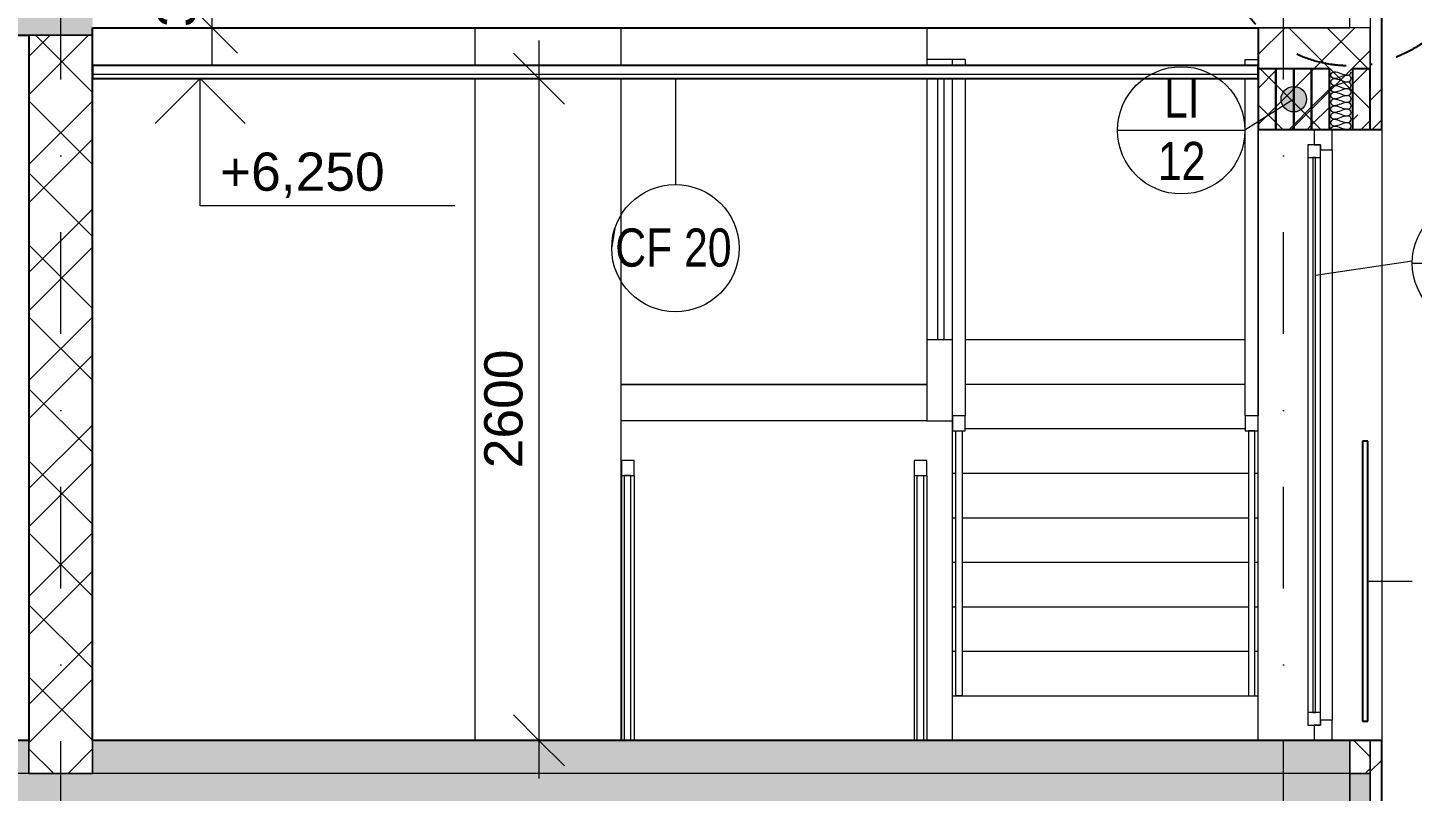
# Model space of a CAD drawing. Header units: millimetres. Extents: x -10201 to 171407, y -8645 to 72638.
# Drawn here: x 47032 to 52467, y 3450 to 6450 of the extents above; entities that cross this region are included whole.
import ezdxf

# ---------------------------------------------------------------- set-up
doc = ezdxf.new("R2010")
doc.units = ezdxf.units.MM
for name, pattern in [('HA_DashDot_10mm-S3mm', [1000, 400, -300, 0, -300]), ('HA_DashDot_4mm-S1mm', [400, 200, -100, 0, -100]), ('HA_Dot-S4mm', [400, 0, -400])]:
    doc.linetypes.add(name, pattern=pattern)
for name, color, linetype, lineweight in [('A-____-____-DIMS', 9, 'Continuous', 5), ('A-____-____-DIMS-100', 9, 'Continuous', 5), ('A-CLNG-____-IDEN', 9, 'Continuous', 9), ('A-CLNG-____-MCUT', 9, 'Continuous', 25), ('A-DETL-____-OTLN', 9, 'Continuous', 25), ('A-FLOR-____-MCUT', 9, 'Continuous', 25), ('A-FLOR-____-OTLN', 9, 'Continuous', 9), ('A-FLOR-____-OVHD', 9, 'HA_DashDot_4mm-S1mm', 25), ('A-FLOR-____-PATT', 9, 'Continuous', 25), ('A-FLOR-HRAL-IDEN', 9, 'Continuous', 9), ('A-FLOR-HRAL-MCUT', 9, 'Continuous', 25), ('A-FLOR-HRAL-OTLN', 9, 'Continuous', 9), ('A-FLOR-LEVL-OTLN', 9, 'Continuous', 9), ('A-GENM-____-IDEN', 9, 'Continuous', 9), ('A-GENM-____-MCUT', 9, 'Continuous', 25), ('A-GENM-____-OTLN', 9, 'Continuous', 9), ('A-GLAZ-____-IDEN', 9, 'Continuous', 9), ('A-GLAZ-____-MCUT', 9, 'Continuous', 5), ('A-GLAZ-____-OTLN', 9, 'Continuous', 5), ('A-WALL-____-MCUT', 9, 'Continuous', 25), ('A-WALL-____-OTLN', 9, 'Continuous', 9), ('A-WALL-____-PATT', 9, 'Continuous', 25), ('G-____-____-DIMS', 9, 'Continuous', 5), ('I-WALL-____-MCUT', 9, 'Continuous', 25), ('I-WALL-____-OTLN', 9, 'Continuous', 9), ('S-GRID-____-OTLN', 9, 'Continuous', 5), ('S-STRS-____-OTLN', 9, 'Continuous', 9)]:
    doc.layers.add(name, color=color, linetype=linetype, lineweight=lineweight)
doc.styles.add('Arial_1', font='arial.ttf', dxfattribs={"height": 150})
doc.styles.add('Arial_3', font='arial.ttf', dxfattribs={"width": 0.8, "height": 150})
doc.dimstyles.new('Inner_Dimensions', dxfattribs={"dimscale": 304.8, "dimtxt": 153.03891, "dimasz": 0.656168, "dimexe": 0.492126, "dimexo": 0.0625, "dimgap": 0.065617, "dimtad": 1, "dimdec": 0, "dimzin": 0, "dimdsep": 46, "dimtxsty": 'Arial_1', "dimblk1": 'OBLIQUE', "dimblk2": 'OBLIQUE', "dimsah": 1, "dimcen": 0.09, "dimdle": 0.492126, "dimazin": 0, "dimtfac": 1, "dimtdec": 4, "dimtix": 1, "dimtmove": 0, "dimatfit": 3, "dimfxl": 0.492126, "dimfxlon": 1, "dimtvp": 1, "dimtolj": 1, "dimtzin": 0, "dimlwd": 9, "dimlwe": 9, "dimarcsym": 2})
pattern_1 = [(45, (48505.64, 1865.4), (-176.777, 176.777), []), (45, (48576.35, 1865.4), (-176.777, 176.777), []), (45, (48717.77, 1865.4), (-106.066, 247.4874), [100, -50, 3.353, -46.647])]

# ---------------------------------------------------------------- blocks, each defined once
blk = doc.blocks.new('HA_WD_SinglePanel - 1000x2400-1670805-ŘEZ 2-2 OBJEKT B')
at = {"layer": 'A-GLAZ-____-MCUT', "color": 10}
for p, q in [((55722.7, 6050), (55722.7, 5990)), ((55792.7, 6050), (55722.7, 6050)), ((55792.7, 5970), (55792.7, 6050)), ((55747.7, 5990), (55697.7, 5990)), ((55697.7, 5990), (55697.7, 5940)), ((55722.7, 5990), (55747.7, 5990)), ((55747.7, 5940), (55747.7, 5990)), ((55747.7, 5990), (55747.7, 5970)), ((55697.7, 5940), (55747.7, 5940)), ((55727.7, 5940), (55717.7, 5940)), ((55717.7, 5940), (55717.7, 3760)), ((55727.7, 3760), (55727.7, 5940)), ((55747.7, 5970), (55792.7, 5970)), ((55747.7, 3760), (55697.7, 3760)), ((55697.7, 3760), (55697.7, 3710)), ((55717.7, 3760), (55727.7, 3760)), ((55747.7, 3710), (55747.7, 3760)), ((55697.7, 3710), (55747.7, 3710)), ((55722.7, 3710), (55722.7, 3650)), ((55747.7, 3710), (55722.7, 3710)), ((55792.7, 3730), (55747.7, 3730)), ((55747.7, 3730), (55747.7, 3710)), ((55792.7, 3650), (55792.7, 3730)), ((55722.7, 3650), (55792.7, 3650))]:
    blk.add_line(p, q, dxfattribs=at)
at = {"layer": 'A-GLAZ-____-OTLN', "color": 10}
for p, q in [((55697.7, 5940), (55697.7, 3760)), ((55747.7, 3760), (55747.7, 5940)), ((55792.7, 5970), (55792.7, 3730))]:
    blk.add_line(p, q, dxfattribs=at)
blk = doc.blocks.new('Railing - 25mm-1408427-ŘEZ 2-2 OBJEKT B')
at = {"layer": 'A-FLOR-HRAL-OTLN', "color": 250}
for p, q in [((54245.6, 2075), (54245.6, 3100)), ((54270.6, 2075), (54270.6, 3100))]:
    blk.add_line(p, q, dxfattribs=at)
blk = doc.blocks.new('Railing - 25mm-1408423-ŘEZ 2-2 OBJEKT B')
at = {"layer": 'A-FLOR-HRAL-OTLN', "color": 250}
for p, q in [((54164.8, 4691), (54189.8, 4691)), ((54164.8, 3650), (54164.8, 4691)), ((54189.8, 3650), (54189.8, 4691))]:
    blk.add_line(p, q, dxfattribs=at)
blk = doc.blocks.new('Railing - 25mm-1408421-ŘEZ 2-2 OBJEKT B')
at = {"layer": 'A-FLOR-HRAL-OTLN', "color": 250}
for p, q in [((55464.8, 1716), (55464.8, 675)), ((55489.8, 1716), (55464.8, 1716)), ((55489.8, 675), (55489.8, 1716)), ((55464.8, 675), (55489.8, 675))]:
    blk.add_line(p, q, dxfattribs=at)
blk = doc.blocks.new('Railing - Railing-1408376-ŘEZ 2-2 OBJEKT B')
for name in ['Railing - 25mm-1408423-ŘEZ 2-2 OBJEKT B', 'Railing - 25mm-1408427-ŘEZ 2-2 OBJEKT B']:
    blk.add_blockref(name, (0, 0))
at = {"extrusion": (0, 0, -1), "zscale": -1.000000000000001}
blk.add_blockref('Railing - 25mm-1408421-ŘEZ 2-2 OBJEKT B', (-109805.4, 0), dxfattribs=at)
blk = doc.blocks.new('Top Rail Type - Top Rail_Internal_-1408404-ŘEZ 2-2 OBJEKT B')
at = {"layer": 'A-FLOR-HRAL-OTLN', "color": 250}
for p, q in [((54202.3, 4750), (54152.3, 4750)), ((54152.3, 4750), (54152.3, 4691)), ((54202.3, 4691), (54202.3, 4750)), ((54152.3, 4691), (54202.3, 4691)), ((54152.3, 4691), (54152.3, 3650)), ((54202.3, 4691), (54202.3, 3650)), ((54228.1, 3175), (54202.7, 3175)), ((54303.1, 3175), (54228.1, 3175)), ((54303.1, 3152), (54303.1, 3175)), ((54353.1, 3175), (54303.1, 3175)), ((54353.1, 3175), (54353.1, 3152)), ((54303.1, 1775), (54303.1, 3100)), ((54353.1, 3100), (54353.1, 1775)), ((54303.1, 1775), (54303.1, 1716)), ((54353.1, 1775), (54303.1, 1775)), ((54353.1, 1716), (54353.1, 1775)), ((54303.1, 1716), (54353.1, 1716))]:
    blk.add_line(p, q, dxfattribs=at)
blk = doc.blocks.new('Railing - Railing-1408460-ŘEZ 2-2 OBJEKT B')
blk.add_blockref('Railing - 25mm-1408421-ŘEZ 2-2 OBJEKT B', (0, 3150))
blk = doc.blocks.new('Railing - 25mm-V44-ŘEZ 2-2 OBJEKT B')
at = {"layer": 'A-FLOR-HRAL-OTLN', "color": 250}
for p, q in [((55354.8, 7850), (55354.8, 6800)), ((55379.8, 6800), (55379.8, 7850))]:
    blk.add_line(p, q, dxfattribs=at)
blk = doc.blocks.new('Railing - 25mm-1408449-ŘEZ 2-2 OBJEKT B')
at = {"layer": 'A-FLOR-HRAL-OTLN', "color": 250}
for p, q in [((54164.8, 6800), (54164.8, 6815.9)), ((54189.8, 6800), (54189.8, 6815.9))]:
    blk.add_line(p, q, dxfattribs=at)
blk = doc.blocks.new('Railing - 25mm-2075582-ŘEZ 2-2 OBJEKT B')
at = {"layer": 'A-FLOR-HRAL-OTLN', "color": 250}
for p, q in [((54164.8, 6815.9), (54164.8, 7850)), ((54189.8, 6815.9), (54189.8, 7850)), ((54189.8, 6815.9), (54164.8, 6815.9))]:
    blk.add_line(p, q, dxfattribs=at)
blk = doc.blocks.new('Railing - 25mm-V45-ŘEZ 2-2 OBJEKT B')
at = {"layer": 'A-FLOR-HRAL-OTLN', "color": 250}
blk.add_line((55477.7, 7850), (55477.7, 6800), dxfattribs=at)
blk = doc.blocks.new('Railing - Railing-1408464-ŘEZ 2-2 OBJEKT B')
for name, p in [('Railing - 25mm-2075582-ŘEZ 2-2 OBJEKT B', (0, 0)), ('Railing - 25mm-V44-ŘEZ 2-2 OBJEKT B', (-1120, 0)), ('Railing - 25mm-V44-ŘEZ 2-2 OBJEKT B', (-980, 0)), ('Railing - 25mm-V44-ŘEZ 2-2 OBJEKT B', (-840, 0)), ('Railing - 25mm-V44-ŘEZ 2-2 OBJEKT B', (-700, 0)), ('Railing - 25mm-V44-ŘEZ 2-2 OBJEKT B', (-560, 0)), ('Railing - 25mm-V44-ŘEZ 2-2 OBJEKT B', (-420, 0)), ('Railing - 25mm-V44-ŘEZ 2-2 OBJEKT B', (-280, 0)), ('Railing - 25mm-V44-ŘEZ 2-2 OBJEKT B', (-140, 0)), ('Railing - 25mm-V44-ŘEZ 2-2 OBJEKT B', (0, 0)), ('Railing - 25mm-V45-ŘEZ 2-2 OBJEKT B', (0, 0)), ('Railing - 25mm-1408449-ŘEZ 2-2 OBJEKT B', (0, 0)), ('Railing - 25mm-1408427-ŘEZ 2-2 OBJEKT B', (0, 3150))]:
    blk.add_blockref(name, p)
at = {"extrusion": (0, 0, -1), "zscale": -1.000000000000001}
blk.add_blockref('Railing - 25mm-1408421-ŘEZ 2-2 OBJEKT B', (-109805.4, 3150), dxfattribs=at)
blk = doc.blocks.new('Top Rail Type - Top Rail_Internal_-1408476-ŘEZ 2-2 OBJEKT B')
at = {"layer": 'A-FLOR-HRAL-OTLN', "color": 250}
for p, q in [((55452.3, 6325), (55502.3, 6325)), ((55452.3, 6302), (55452.3, 6325)), ((55502.3, 6325), (55502.3, 6302)), ((55452.3, 4925), (55452.3, 6250)), ((55502.3, 6250), (55502.3, 4925)), ((55452.3, 4925), (55452.3, 4866)), ((55502.3, 4925), (55452.3, 4925)), ((55502.3, 4866), (55502.3, 4925)), ((55452.3, 4866), (55502.3, 4866))]:
    blk.add_line(p, q, dxfattribs=at)
blk = doc.blocks.new('Top Rail Type - Top Rail_Internal_-1408492-ŘEZ 2-2 OBJEKT B')
at = {"layer": 'A-FLOR-HRAL-OTLN', "color": 250}
for p, q in [((54152.3, 7850), (54152.3, 7900)), ((54277.3, 7900), (54152.3, 7900)), ((55502.7, 7900), (54277.3, 7900)), ((54152.3, 7850), (54152.3, 7825.7)), ((54277.3, 7850), (54152.3, 7850)), ((54202.3, 7850), (54202.3, 7825.7)), ((55502.7, 7850), (54277.3, 7850)), ((54164.8, 7825.7), (54152.3, 7825.7)), ((54152.3, 7825.7), (54152.3, 6800)), ((54202.3, 7825.7), (54189.8, 7825.7)), ((54202.3, 7825.7), (54202.3, 6800)), ((54228.1, 6325), (54202.7, 6325)), ((54303.1, 6325), (54228.1, 6325)), ((54303.1, 6302), (54303.1, 6325)), ((54353.1, 6325), (54303.1, 6325)), ((54353.1, 6325), (54353.1, 6302)), ((54303.1, 4925), (54303.1, 6250)), ((54353.1, 6250), (54353.1, 4925)), ((54303.1, 4925), (54303.1, 4866)), ((54353.1, 4925), (54303.1, 4925)), ((54353.1, 4866), (54353.1, 4925)), ((54303.1, 4866), (54353.1, 4866))]:
    blk.add_line(p, q, dxfattribs=at)
blk = doc.blocks.new('Railing - Railing-1636953-ŘEZ 2-2 OBJEKT B')
at = {"layer": 'A-FLOR-HRAL-MCUT', "color": 50}
for p, q in [((55932.7, 4825), (55912.7, 4825)), ((55912.7, 4825), (55912.7, 3725)), ((55932.7, 3725), (55932.7, 4825)), ((55912.7, 3725), (55932.7, 3725))]:
    blk.add_line(p, q, dxfattribs=at)
blk = doc.blocks.new('Railing - Railing-1876169-ŘEZ 2-2 OBJEKT B')
at = {"extrusion": (0, 0, -1), "zscale": -1.000000000000001}
blk.add_blockref('Railing - 25mm-1408423-ŘEZ 2-2 OBJEKT B', (-107205.4, 0), dxfattribs=at)
blk = doc.blocks.new('Top Rail Type - Top Rail_Internal_-1876342-ŘEZ 2-2 OBJEKT B')
at = {"layer": 'A-FLOR-HRAL-OTLN', "color": 250}
for p, q in [((53053.1, 4750), (53003.1, 4750)), ((53003.1, 4750), (53003.1, 4691)), ((53053.1, 4691), (53053.1, 4750)), ((53003.1, 4691), (53053.1, 4691)), ((53003.1, 4691), (53003.1, 3650)), ((53053.1, 4691), (53053.1, 3650))]:
    blk.add_line(p, q, dxfattribs=at)
blk = doc.blocks.new('TB_Porotherm KP7_1250mm - TB_Porotherm KP7_1250mm-V51-ŘEZ 2-2 OBJEKT B')
at = {"layer": 'A-GENM-____-OTLN', "lineweight": 5}
h = blk.add_hatch(dxfattribs=at)
h.set_pattern_fill('FP_26', color=256, style=0, pattern_type=2)
h.set_pattern_definition(pattern_1)
h.paths.add_polyline_path([(55572.7, 6050), (55572.7, 6288), (55502.7, 6288), (55502.7, 6050)])
at = {"layer": 'A-GENM-____-MCUT', "color": 50}
for p, q in [((55572.7, 6288), (55502.7, 6288)), ((55502.7, 6288), (55502.7, 6050)), ((55572.7, 6050), (55572.7, 6288)), ((55502.7, 6050), (55572.7, 6050))]:
    blk.add_line(p, q, dxfattribs=at)
blk = doc.blocks.new('TB_Porotherm KP7_1250mm - TB_Porotherm KP7_1250mm-V52-ŘEZ 2-2 OBJEKT B')
at = {"layer": 'A-GENM-____-OTLN', "lineweight": 5}
h = blk.add_hatch(dxfattribs=at)
h.set_pattern_fill('FP_26', color=256, style=0, pattern_type=2)
h.set_pattern_definition(pattern_1)
h.paths.add_polyline_path([(55642.7, 6050), (55642.7, 6288), (55572.7, 6288), (55572.7, 6050)])
at = {"layer": 'A-GENM-____-MCUT', "color": 50}
for p, q in [((55642.7, 6288), (55572.7, 6288)), ((55572.7, 6288), (55572.7, 6050)), ((55642.7, 6050), (55642.7, 6288)), ((55572.7, 6050), (55642.7, 6050))]:
    blk.add_line(p, q, dxfattribs=at)
blk = doc.blocks.new('TB_Porotherm KP7_1250mm - TB_Porotherm KP7_1250mm-V53-ŘEZ 2-2 OBJEKT B')
at = {"layer": 'A-GENM-____-OTLN', "lineweight": 5}
h = blk.add_hatch(dxfattribs=at)
h.set_pattern_fill('FP_26', color=256, style=0, pattern_type=2)
h.set_pattern_definition(pattern_1)
h.paths.add_polyline_path([(55712.7, 6050), (55712.7, 6288), (55642.7, 6288), (55642.7, 6050)])
at = {"layer": 'A-GENM-____-MCUT', "color": 50}
for p, q in [((55712.7, 6288), (55642.7, 6288)), ((55642.7, 6288), (55642.7, 6050)), ((55712.7, 6050), (55712.7, 6288)), ((55642.7, 6050), (55712.7, 6050))]:
    blk.add_line(p, q, dxfattribs=at)
blk = doc.blocks.new('TB_Porotherm KP7_1250mm - TB_Porotherm KP7_1250mm-V54-ŘEZ 2-2 OBJEKT B')
at = {"layer": 'A-GENM-____-OTLN', "lineweight": 5}
h = blk.add_hatch(dxfattribs=at)
h.set_pattern_fill('FP_26', color=256, style=0, pattern_type=2)
h.set_pattern_definition(pattern_1)
h.paths.add_polyline_path([(55782.7, 6050), (55782.7, 6288), (55712.7, 6288), (55712.7, 6050)])
at = {"layer": 'A-GENM-____-MCUT', "color": 50}
for p, q in [((55782.7, 6288), (55712.7, 6288)), ((55712.7, 6288), (55712.7, 6050)), ((55782.7, 6050), (55782.7, 6288)), ((55712.7, 6050), (55782.7, 6050))]:
    blk.add_line(p, q, dxfattribs=at)
blk = doc.blocks.new('TB_Porotherm KP7_1250mm - TB_Porotherm KP7_1250mm-V55-ŘEZ 2-2 OBJEKT B')
at = {"layer": 'A-GENM-____-OTLN', "lineweight": 5}
h = blk.add_hatch(dxfattribs=at)
h.set_pattern_fill('FP_26', color=256, style=0, pattern_type=2)
h.set_pattern_definition(pattern_1)
h.paths.add_polyline_path([(55942.7, 6050), (55942.7, 6288), (55872.7, 6288), (55872.7, 6050)])
at = {"layer": 'A-GENM-____-MCUT', "color": 50}
for p, q in [((55942.7, 6288), (55872.7, 6288)), ((55872.7, 6288), (55872.7, 6050)), ((55942.7, 6050), (55942.7, 6288)), ((55872.7, 6050), (55942.7, 6050))]:
    blk.add_line(p, q, dxfattribs=at)
blk = doc.blocks.new('185-01_OBJEKT B_Central_rvt-2-ŘEZ 2-2 OBJEKT B')
at = {"layer": 'A-FLOR-____-PATT', "lineweight": 9}
for points in [[(45691.6, 6420), (50927.7, 6420), (50927.7, 6670), (45691.6, 6670), (45691.6, 6489.5)], [(55502.7, 3300), (55862.7, 3300), (55862.7, 3520), (43692.7, 3520), (43692.7, 3300), (55038.5, 3300)]]:
    blk.add_hatch(color=254, dxfattribs=at).paths.add_polyline_path(points)
at = {"layer": 'A-FLOR-____-PATT', "lineweight": 5}
h = blk.add_hatch(color=7, dxfattribs=at)
h.paths.add_polyline_path([(50115.9, 3520), (50677.7, 3520), (50677.7, 3650), (43981.8, 3650), (43981.8, 3520), (49569, 3520)])
h.paths.add_polyline_path([(55862.7, 3520), (55862.7, 3650), (50927.7, 3650), (50927.7, 3520), (55038.5, 3520)])
h = blk.add_hatch(dxfattribs=at)
h.set_pattern_fill('FP_24', color=10, style=0, pattern_type=2)
h.set_pattern_definition([(0, (48505.64, 1865.4), (117.188, 67.658), [78.125, -156.25]), (120, (48505.64, 1865.4), (-117.18755, 67.6588), [78.125, -156.25]), (60, (48505.64, 1865.4), (-5e-05, 135.3159), [0, -156.25, 78.125, 0])])
h.paths.add_polyline_path([(55942.7, 3300), (55942.7, 3520), (55862.7, 3520), (55862.7, 3300)])
h.paths.add_polyline_path([(43692.7, 3300), (43692.7, 3520), (43612.7, 3520), (43612.7, 3300)])
at = {"layer": 'A-WALL-____-PATT', "lineweight": 5}
h = blk.add_hatch(dxfattribs=at)
h.set_pattern_fill('FP_25', color=10, style=0, pattern_type=2)
h.set_pattern_definition([(45, (48505.64, 1865.4), (-251.447, 251.447), []), (45, (48505.64, 2246.4), (-251.447, 251.447), [])])
h.paths.add_polyline_path([(55942.7, 2900), (55987.7, 2900), (55987.7, 3650), (55942.7, 3650), (55942.7, 3200.1)])
h.paths.add_polyline_path([(55942.7, 6050), (55987.7, 6050), (55987.7, 6800), (55942.7, 6800), (55942.7, 6325.3)])
h.paths.add_polyline_path([(55942.7, 9200), (55987.7, 9200), (55987.7, 11903.1), (55942.7, 11903.1), (55942.7, 9450.5)])
h = blk.add_hatch(dxfattribs=at)
h.set_pattern_fill('FP_23', color=10, style=0, pattern_type=2)
h.set_pattern_definition([(45, (48505.64, 1865.4), (-212.132, 212.132), []), (45, (48655.64, 1865.4), (-212.132, 212.132), []), (315, (48505.64, 1865.4), (141.421, 141.421), [])])
h.paths.add_polyline_path([(50677.7, 3520), (50927.7, 3520), (50927.7, 6420), (50677.7, 6420), (50677.7, 3650)])
h = blk.add_hatch(dxfattribs=at)
h.set_pattern_fill('FP_21', color=10, style=0, pattern_type=2)
h.set_pattern_definition([(45, (48505.64, 1865.4), (-212.132, 212.132), []), (45, (48655.64, 1865.4), (-212.132, 212.132), []), (315, (48505.64, 1865.4), (212.132, 212.132), []), (315, (48655.64, 1865.4), (212.132, 212.132), [])])
h.paths.add_polyline_path([(55862.7, 3520), (55942.7, 3520), (55942.7, 3650), (55862.7, 3650)])
h.paths.add_polyline_path([(55502.7, 6050), (55942.7, 6050), (55942.7, 6450), (55502.7, 6450), (55502.7, 6325.3)])
at = {"layer": 'A-CLNG-____-MCUT', "color": 50}
for p, q in [((55502.7, 6302), (50927.7, 6302)), ((50927.7, 6302), (50927.7, 6250)), ((55502.7, 6250), (55502.7, 6302)), ((50927.7, 6250), (55502.7, 6250))]:
    blk.add_line(p, q, dxfattribs=at)
at = {"layer": 'A-CLNG-____-MCUT', "color": 250, "lineweight": 9}
blk.add_line((55502.7, 6266), (50927.7, 6266), dxfattribs=at)
at = {"layer": 'A-FLOR-____-MCUT', "color": 50}
for p, q in [((45691.6, 6420), (50677.7, 6420)), ((50927.7, 6450), (55502.7, 6450)), ((50927.7, 6420), (50927.7, 6450)), ((50677.7, 3650), (50577.7, 3650)), ((55862.7, 3650), (50927.7, 3650))]:
    blk.add_line(p, q, dxfattribs=at)
at = {"layer": 'A-FLOR-____-MCUT', "color": 250, "lineweight": 9}
for p, q in [((50677.7, 6420), (50927.7, 6420)), ((55502.7, 6450), (55862.7, 6450)), ((50677.7, 3520), (50677.7, 3650)), ((50927.7, 3650), (50927.7, 3520)), ((55862.7, 3520), (55862.7, 3650)), ((50677.7, 3520), (43981.8, 3520)), ((50927.7, 3520), (50677.7, 3520)), ((55862.7, 3520), (50927.7, 3520))]:
    blk.add_line(p, q, dxfattribs=at)
at = {"layer": 'A-FLOR-____-OTLN', "color": 250}
for p, q in [((55862.7, 6450), (55862.7, 6670)), ((55862.7, 3300), (55862.7, 3520)), ((55942.7, 3520), (55862.7, 3520)), ((55862.7, 3520), (55862.7, 3300)), ((55942.7, 3300), (55942.7, 3520))]:
    blk.add_line(p, q, dxfattribs=at)
at = {"layer": 'A-WALL-____-MCUT', "color": 50}
for p, q in [((55987.7, 6050), (55987.7, 6800)), ((55502.7, 6450), (55502.7, 6050)), ((55502.7, 6050), (55942.7, 6050)), ((55942.7, 6050), (55987.7, 6050)), ((55942.7, 3650), (55862.7, 3650)), ((55987.7, 3650), (55942.7, 3650)), ((55987.7, 2900), (55987.7, 3650))]:
    blk.add_line(p, q, dxfattribs=at)
at = {"layer": 'A-WALL-____-MCUT', "color": 250, "lineweight": 9}
for p, q in [((50927.7, 6420), (50677.7, 6420)), ((55862.7, 6450), (55502.7, 6450)), ((55942.7, 6050), (55942.7, 6450)), ((55942.7, 6450), (55942.7, 6050)), ((50677.7, 3650), (50677.7, 3520)), ((50927.7, 3520), (50927.7, 3650)), ((55862.7, 3650), (55862.7, 3520)), ((55942.7, 3520), (55942.7, 3650)), ((55942.7, 3650), (55942.7, 3520)), ((50677.7, 3520), (50927.7, 3520))]:
    blk.add_line(p, q, dxfattribs=at)
at = {"layer": 'A-WALL-____-OTLN', "color": 250}
for p, q in [((55942.7, 6670), (55942.7, 6450)), ((55942.7, 6450), (55862.7, 6450)), ((55502.7, 3650), (55502.7, 6050)), ((55987.7, 6050), (55987.7, 3650)), ((55862.7, 3520), (55942.7, 3520)), ((55942.7, 3520), (55942.7, 3300))]:
    blk.add_line(p, q, dxfattribs=at)
at = {"layer": 'I-WALL-____-MCUT', "color": 50}
for p, q in [((50677.7, 6420), (50677.7, 3650)), ((50927.7, 3650), (50927.7, 6420))]:
    blk.add_line(p, q, dxfattribs=at)
at = {"layer": 'I-WALL-____-OTLN', "color": 250}
for p, q in [((52427.7, 6450), (52427.7, 6302)), ((53002.7, 6302), (53002.7, 6450)), ((52427.7, 6250), (52427.7, 3650)), ((53002.7, 3650), (53002.7, 6250))]:
    blk.add_line(p, q, dxfattribs=at)
at = {"layer": 'S-STRS-____-OTLN', "color": 250}
for p, q in [((53002.7, 6448.1), (53002.7, 6450)), ((53002.7, 6448.1), (54202.7, 6448.1)), ((54202.7, 6450), (54202.7, 6448.1)), ((54202.7, 6448.1), (54202.7, 6302)), ((54202.7, 6250), (54202.7, 6098.1)), ((54202.7, 6098.1), (54202.7, 5923.1)), ((54202.7, 5923.1), (54202.7, 5748.1)), ((54202.7, 5748.1), (54202.7, 5573.1)), ((54202.7, 5573.1), (54202.7, 5398.1)), ((54202.7, 5398.1), (54202.7, 5223.1)), ((54202.7, 5225), (54302.7, 5225)), ((54202.7, 5223.1), (54202.7, 5048.1)), ((54353.1, 5225), (55452.3, 5225)), ((53002.7, 5048.1), (54202.7, 5048.1)), ((54202.7, 5048.1), (53002.7, 5048.1)), ((54202.7, 5048.1), (54202.7, 4905)), ((54302.7, 4875), (54302.7, 5050)), ((54353.1, 5050), (55452.3, 5050)), ((54202.7, 4905), (53002.7, 4905)), ((54202.7, 4905), (54302.7, 4905)), ((54302.7, 4700), (54302.7, 4875)), ((54353.1, 4875), (55452.3, 4875)), ((54302.7, 4700), (54315.6, 4700)), ((54302.7, 4525), (54302.7, 4700)), ((54340.6, 4700), (55464.8, 4700)), ((55489.8, 4700), (55502.7, 4700)), ((54302.7, 4525), (54315.6, 4525)), ((54302.7, 4350), (54302.7, 4525)), ((54340.6, 4525), (55464.8, 4525)), ((55489.8, 4525), (55502.7, 4525)), ((54302.7, 4350), (54315.6, 4350)), ((54302.7, 4175), (54302.7, 4350)), ((54340.6, 4350), (55464.8, 4350)), ((55489.8, 4350), (55502.7, 4350)), ((54302.7, 4175), (54315.6, 4175)), ((54302.7, 4000), (54302.7, 4175)), ((54340.6, 4175), (55464.8, 4175)), ((55489.8, 4175), (55502.7, 4175)), ((54302.7, 4000), (54315.6, 4000)), ((54302.7, 3825), (54302.7, 4000)), ((54340.6, 4000), (55464.8, 4000)), ((55489.8, 4000), (55502.7, 4000)), ((54302.7, 3825), (55502.7, 3825)), ((54302.7, 3650), (54302.7, 3825))]:
    blk.add_line(p, q, dxfattribs=at)
at = {"layer": 'A-FLOR-HRAL-OTLN', "color": 250, "lineweight": 9}
for name in ['Top Rail Type - Top Rail_Internal_-1408492-ŘEZ 2-2 OBJEKT B', 'Railing - Railing-1408464-ŘEZ 2-2 OBJEKT B', 'Top Rail Type - Top Rail_Internal_-1408476-ŘEZ 2-2 OBJEKT B', 'Railing - Railing-1408460-ŘEZ 2-2 OBJEKT B', 'Railing - Railing-1636953-ŘEZ 2-2 OBJEKT B', 'Top Rail Type - Top Rail_Internal_-1876342-ŘEZ 2-2 OBJEKT B', 'Top Rail Type - Top Rail_Internal_-1408404-ŘEZ 2-2 OBJEKT B', 'Railing - Railing-1876169-ŘEZ 2-2 OBJEKT B', 'Railing - Railing-1408376-ŘEZ 2-2 OBJEKT B']:
    blk.add_blockref(name, (0, 0), dxfattribs=at)
at = {"layer": 'A-GENM-____-OTLN', "color": 250, "lineweight": 9}
for name in ['TB_Porotherm KP7_1250mm - TB_Porotherm KP7_1250mm-V51-ŘEZ 2-2 OBJEKT B', 'TB_Porotherm KP7_1250mm - TB_Porotherm KP7_1250mm-V52-ŘEZ 2-2 OBJEKT B', 'TB_Porotherm KP7_1250mm - TB_Porotherm KP7_1250mm-V53-ŘEZ 2-2 OBJEKT B', 'TB_Porotherm KP7_1250mm - TB_Porotherm KP7_1250mm-V54-ŘEZ 2-2 OBJEKT B', 'TB_Porotherm KP7_1250mm - TB_Porotherm KP7_1250mm-V55-ŘEZ 2-2 OBJEKT B']:
    blk.add_blockref(name, (0, 0), dxfattribs=at)
at = {"layer": 'A-GLAZ-____-OTLN', "color": 250, "lineweight": 9}
blk.add_blockref('HA_WD_SinglePanel - 1000x2400-1670805-ŘEZ 2-2 OBJEKT B', (0, 0), dxfattribs=at)
blk = doc.blocks.new('Spot Elevations - Flipped-794089-ŘEZ 2-2 OBJEKT B')
at = {"layer": 'G-____-____-DIMS', "lineweight": 9}
for p, q in [((53244.3, 9423.2), (53421.1, 9600)), ((53421.1, 9600), (53597.9, 9423.2)), ((53421.1, 9100), (53421.1, 9600)), ((54421.1, 9100), (53421.1, 9100))]:
    blk.add_line(p, q, dxfattribs=at)
blk = doc.blocks.new('HA_Tag_Ceiling - Group _ Type Mark-1822524-ŘEZ 2-2 OBJEKT B')
at = {"layer": 'A-CLNG-____-IDEN'}
blk.add_line((48825.3, 8633.9), (48840.4, 8719.4), dxfattribs=at)
blk.add_circle((49075.3, 8633.9), 250, dxfattribs=at)
blk = doc.blocks.new('DIMBLOCK105-ŘEZ 2-2 OBJEKT B')
at = {"layer": 'A-____-____-DIMS-100', "lineweight": 9}
for p, q in [((49038.7, 6400), (49038.7, 3500)), ((49038.7, 6250), (48938.7, 6350)), ((49188.7, 6250), (48888.7, 6250)), ((49038.7, 6250), (49138.7, 6150)), ((49038.7, 6250), (49188.7, 6250)), ((49038.7, 3650), (48938.7, 3750)), ((49188.7, 3650), (48888.7, 3650)), ((49038.7, 3650), (49138.7, 3550)), ((49038.7, 3650), (49188.7, 3650))]:
    blk.add_line(p, q, dxfattribs=at)
at = {"layer": 'A-____-____-DIMS-100', "color": 0, "lineweight": 9, "insert": (48823.9, 4719.3), "char_height": 150, "width": 553.765, "attachment_point": 1, "rotation": 90, "line_spacing_factor": 0.941778, "style": 'Arial_1'}
blk.add_mtext('2600', dxfattribs=at)
blk = doc.blocks.new('_Oblique')
at = {"color": 0, "linetype": 'ByBlock', "lineweight": -2}
blk.add_line((-0.5, -0.5), (0.5, 0.5), dxfattribs=at)
blk = doc.blocks.new('DIMBLOCK110-ŘEZ 2-2 OBJEKT B')
at = {"layer": 'A-____-____-DIMS-100', "lineweight": 9}
for p, q in [((47755.9, 6300), (47755.9, 6950)), ((47755.9, 6800), (47655.9, 6900)), ((47605.9, 6800), (47905.9, 6800)), ((47755.9, 6800), (47605.9, 6800)), ((47755.9, 6800), (47855.9, 6700)), ((47755.9, 6450), (47655.9, 6550)), ((47605.9, 6450), (47905.9, 6450)), ((47755.9, 6450), (47605.9, 6450)), ((47755.9, 6450), (47855.9, 6350))]:
    blk.add_line(p, q, dxfattribs=at)
at = {"layer": 'A-____-____-DIMS-100', "color": 0, "lineweight": 9, "insert": (47541.2, 6451.9), "char_height": 150, "width": 415.324, "attachment_point": 1, "rotation": 90, "line_spacing_factor": 0.941778, "style": 'Arial_1'}
blk.add_mtext('350', dxfattribs=at)
blk = doc.blocks.new('HA_TAG_WD - Type Mark-1502833-ŘEZ 2-2 OBJEKT B')
at = {"layer": 'A-GLAZ-____-IDEN'}
blk.add_line((52209.2, 10998), (52709.2, 10998), dxfattribs=at)
blk.add_circle((52459.2, 10998), 250, dxfattribs=at)
blk = doc.blocks.new('HA_TAG_GM_Products - Generic-588599-ŘEZ 2-2 OBJEKT B')
at = {"layer": 'A-GENM-____-IDEN'}
blk.add_line((42609.8, 5022.2), (43109.8, 5022.2), dxfattribs=at)
blk.add_circle((42859.8, 5022.2), 250, dxfattribs=at)

msp = doc.modelspace()

# ---------------------------------------------------------------- hatches: boundary and pattern name
at = {"layer": 'A-GENM-____-IDEN'}
h = msp.add_hatch(color=256, dxfattribs=at)
edge = h.paths.add_edge_path()
edge.add_arc((52001.7, 6169), 50, 0, 360)

# ---------------------------------------------------------------- linework, layer by layer
at = {"layer": 'A-CLNG-____-IDEN'}
msp.add_line((49574.2, 6250), (49574.2, 5833.9), dxfattribs=at)
at = {"layer": 'A-DETL-____-OTLN', "lineweight": 9}
for points in [[(52160, 6250), (52153.8, 6250), (52139.7, 6263.3), (52153.8, 6276.7), (52160, 6276.7)], [(52160, 6276.7), (52178.4, 6276.7), (52195, 6263.3), (52213.4, 6263.3)], [(52213.4, 6263.3), (52195, 6263.3), (52178.4, 6250), (52160, 6250)], [(52213.4, 6263.3), (52219.7, 6263.3), (52226.7, 6270.4), (52226.7, 6276.7)], [(52213.4, 6236.7), (52219.7, 6236.7), (52233.8, 6250), (52219.7, 6263.3), (52213.4, 6263.3)], [(52160, 6223.3), (52153.8, 6223.3), (52139.7, 6236.7), (52153.8, 6250), (52160, 6250)], [(52160, 6196.7), (52153.8, 6196.7), (52139.7, 6210), (52153.8, 6223.3), (52160, 6223.3)], [(52160, 6170), (52153.8, 6170), (52139.7, 6183.3), (52153.8, 6196.7), (52160, 6196.7)], [(52160, 6250), (52178.4, 6250), (52195, 6236.7), (52213.4, 6236.7)], [(52213.4, 6236.7), (52195, 6236.7), (52178.4, 6223.3), (52160, 6223.3)], [(52160, 6223.3), (52178.4, 6223.3), (52195, 6210), (52213.4, 6210)], [(52213.4, 6210), (52195, 6210), (52178.4, 6196.7), (52160, 6196.7)], [(52160, 6196.7), (52178.4, 6196.7), (52195, 6183.3), (52213.4, 6183.3)], [(52213.4, 6210), (52219.7, 6210), (52233.8, 6223.3), (52219.7, 6236.7), (52213.4, 6236.7)], [(52213.4, 6183.3), (52219.7, 6183.3), (52233.8, 6196.7), (52219.7, 6210), (52213.4, 6210)], [(52160, 6143.3), (52153.8, 6143.3), (52139.7, 6156.7), (52153.8, 6170), (52160, 6170)], [(52160, 6116.7), (52153.8, 6116.7), (52139.7, 6130), (52153.8, 6143.3), (52160, 6143.3)], [(52213.4, 6183.3), (52195, 6183.3), (52178.4, 6170), (52160, 6170)], [(52160, 6170), (52178.4, 6170), (52195, 6156.7), (52213.4, 6156.7)], [(52213.4, 6156.7), (52195, 6156.7), (52178.4, 6143.3), (52160, 6143.3)], [(52160, 6143.3), (52178.4, 6143.3), (52195, 6130), (52213.4, 6130)], [(52213.4, 6156.7), (52219.7, 6156.7), (52233.8, 6170), (52219.7, 6183.3), (52213.4, 6183.3)], [(52213.4, 6130), (52219.7, 6130), (52233.8, 6143.3), (52219.7, 6156.7), (52213.4, 6156.7)], [(52160, 6090), (52153.8, 6090), (52139.7, 6103.3), (52153.8, 6116.7), (52160, 6116.7)], [(52160, 6063.3), (52153.8, 6063.3), (52139.7, 6076.7), (52153.8, 6090), (52160, 6090)], [(52213.4, 6130), (52195, 6130), (52178.4, 6116.7), (52160, 6116.7)], [(52160, 6116.7), (52178.4, 6116.7), (52195, 6103.3), (52213.4, 6103.3)], [(52213.4, 6103.3), (52195, 6103.3), (52178.4, 6090), (52160, 6090)], [(52160, 6090), (52178.4, 6090), (52195, 6076.7), (52213.4, 6076.7)], [(52213.4, 6103.3), (52219.7, 6103.3), (52233.8, 6116.7), (52219.7, 6130), (52213.4, 6130)], [(52213.4, 6076.7), (52219.7, 6076.7), (52233.8, 6090), (52219.7, 6103.3), (52213.4, 6103.3)], [(52146.7, 6050), (52146.7, 6056.3), (52153.8, 6063.3), (52160, 6063.3)], [(52213.4, 6076.7), (52195, 6076.7), (52178.4, 6063.3), (52160, 6063.3)], [(52160, 6063.3), (52178.4, 6063.3), (52195, 6050), (52213.4, 6050)], [(52213.4, 6050), (52219.7, 6050), (52233.8, 6063.3), (52219.7, 6076.7), (52213.4, 6076.7)]]:
    msp.add_open_spline(points, degree=3, dxfattribs=at)
at = {"layer": 'A-FLOR-____-OVHD'}
msp.add_circle((52221.7, 6800), 500, dxfattribs=at)
at = {"layer": 'A-FLOR-HRAL-IDEN'}
msp.add_line((52291.7, 4275), (52466.9, 4275), dxfattribs=at)
at = {"layer": 'A-FLOR-LEVL-OTLN', "linetype": 'HA_Dot-S4mm', "lineweight": 5}
msp.add_line((34618.5, 3650), (57194, 3650), dxfattribs=at)
at = {"layer": 'A-GENM-____-IDEN'}
msp.add_line((52001.7, 6169), (51809.8, 6046.7), dxfattribs=at)
msp.add_circle((52001.7, 6169), 50, dxfattribs=at)
at = {"layer": 'A-GLAZ-____-IDEN'}
msp.add_line((52086.3, 5477.8), (52466.9, 5533.9), dxfattribs=at)
at = {"layer": 'S-GRID-____-OTLN', "linetype": 'HA_DashDot_10mm-S3mm', "lineweight": 9}
for p, q in [((47161.7, -3754.1), (47161.7, 14405.1)), ((51961.7, -3754.1), (51961.7, 14405.1))]:
    msp.add_line(p, q, dxfattribs=at)

# ---------------------------------------------------------------- block references
at = {"lineweight": 5}
msp.add_blockref('185-01_OBJEKT B_Central_rvt-2-ŘEZ 2-2 OBJEKT B', (-3641, 0), dxfattribs=at)
at = {"layer": 'A-CLNG-____-IDEN'}
msp.add_blockref('HA_Tag_Ceiling - Group _ Type Mark-1822524-ŘEZ 2-2 OBJEKT B', (498.9, -3050), dxfattribs=at)
at = {"layer": 'A-GENM-____-IDEN'}
msp.add_blockref('HA_TAG_GM_Products - Generic-588599-ŘEZ 2-2 OBJEKT B', (8700, 1024.5), dxfattribs=at)
at = {"layer": 'A-GLAZ-____-IDEN'}
msp.add_blockref('HA_TAG_WD - Type Mark-1502833-ŘEZ 2-2 OBJEKT B', (257.8, -5472.8), dxfattribs=at)
at = {"layer": 'G-____-____-DIMS', "lineweight": 9}
msp.add_blockref('Spot Elevations - Flipped-794089-ŘEZ 2-2 OBJEKT B', (-5712.6, -3350), dxfattribs=at)

# ---------------------------------------------------------------- texts
at = {"layer": 'A-CLNG-____-IDEN', "lineweight": 5, "insert": (49338.2, 5661.2), "char_height": 150, "width": 564.388, "attachment_point": 1, "style": 'Arial_3'}
msp.add_mtext('CF 20', dxfattribs=at)
at = {"layer": 'A-GENM-____-IDEN', "lineweight": 5, "char_height": 150, "attachment_point": 1, "style": 'Arial_3'}
for s, insert, width in [('LI', (51492.2, 6246.9), 173.164), ('12', (51468.2, 6001.4), 230.886)]:
    msp.add_mtext(s, dxfattribs=dict(at, insert=insert, width=width))

# ---------------------------------------------------------------- dimensions: what is measured, and where the dimension line sits
at = {"layer": 'A-____-____-DIMS', "lineweight": 9}
for base, p1, p2, override, picture, middle in [((47755.9, 6800), (47605.9, 6450), (47605.9, 6800), {"dimpost": '<>', "dimfxl": 350}, 'DIMBLOCK110-ŘEZ 2-2 OBJEKT B', (47659.3, 6625)), ((49038.7, 3650), (49188.7, 6250), (49188.7, 3650), {"dimpost": '<>', "dimfxl": 2600}, 'DIMBLOCK105-ŘEZ 2-2 OBJEKT B', (48942.1, 4950))]:
    dim = msp.add_linear_dim(base=base, p1=p1, p2=p2, angle=90, dimstyle='Inner_Dimensions', override=override, dxfattribs=at)
    dim.commit()
    dim.dimension.update_dxf_attribs({"geometry": picture, "text_midpoint": middle})

# ---------------------------------------------------------------- next in the draw order: texts
at = {"layer": 'G-____-____-DIMS', "lineweight": 9, "insert": (47786.3, 5959.3), "char_height": 150, "width": 773.133, "attachment_point": 1, "line_spacing_factor": 0.941778, "style": 'Arial_1', "bg_fill": 3, "box_fill_scale": 1.25, "bg_fill_color": 256, "bg_fill_true_color": 13158600, "bg_fill_transparency": 0}
msp.add_mtext('+6,250', dxfattribs=at)

doc.saveas('drawing.dxf')
